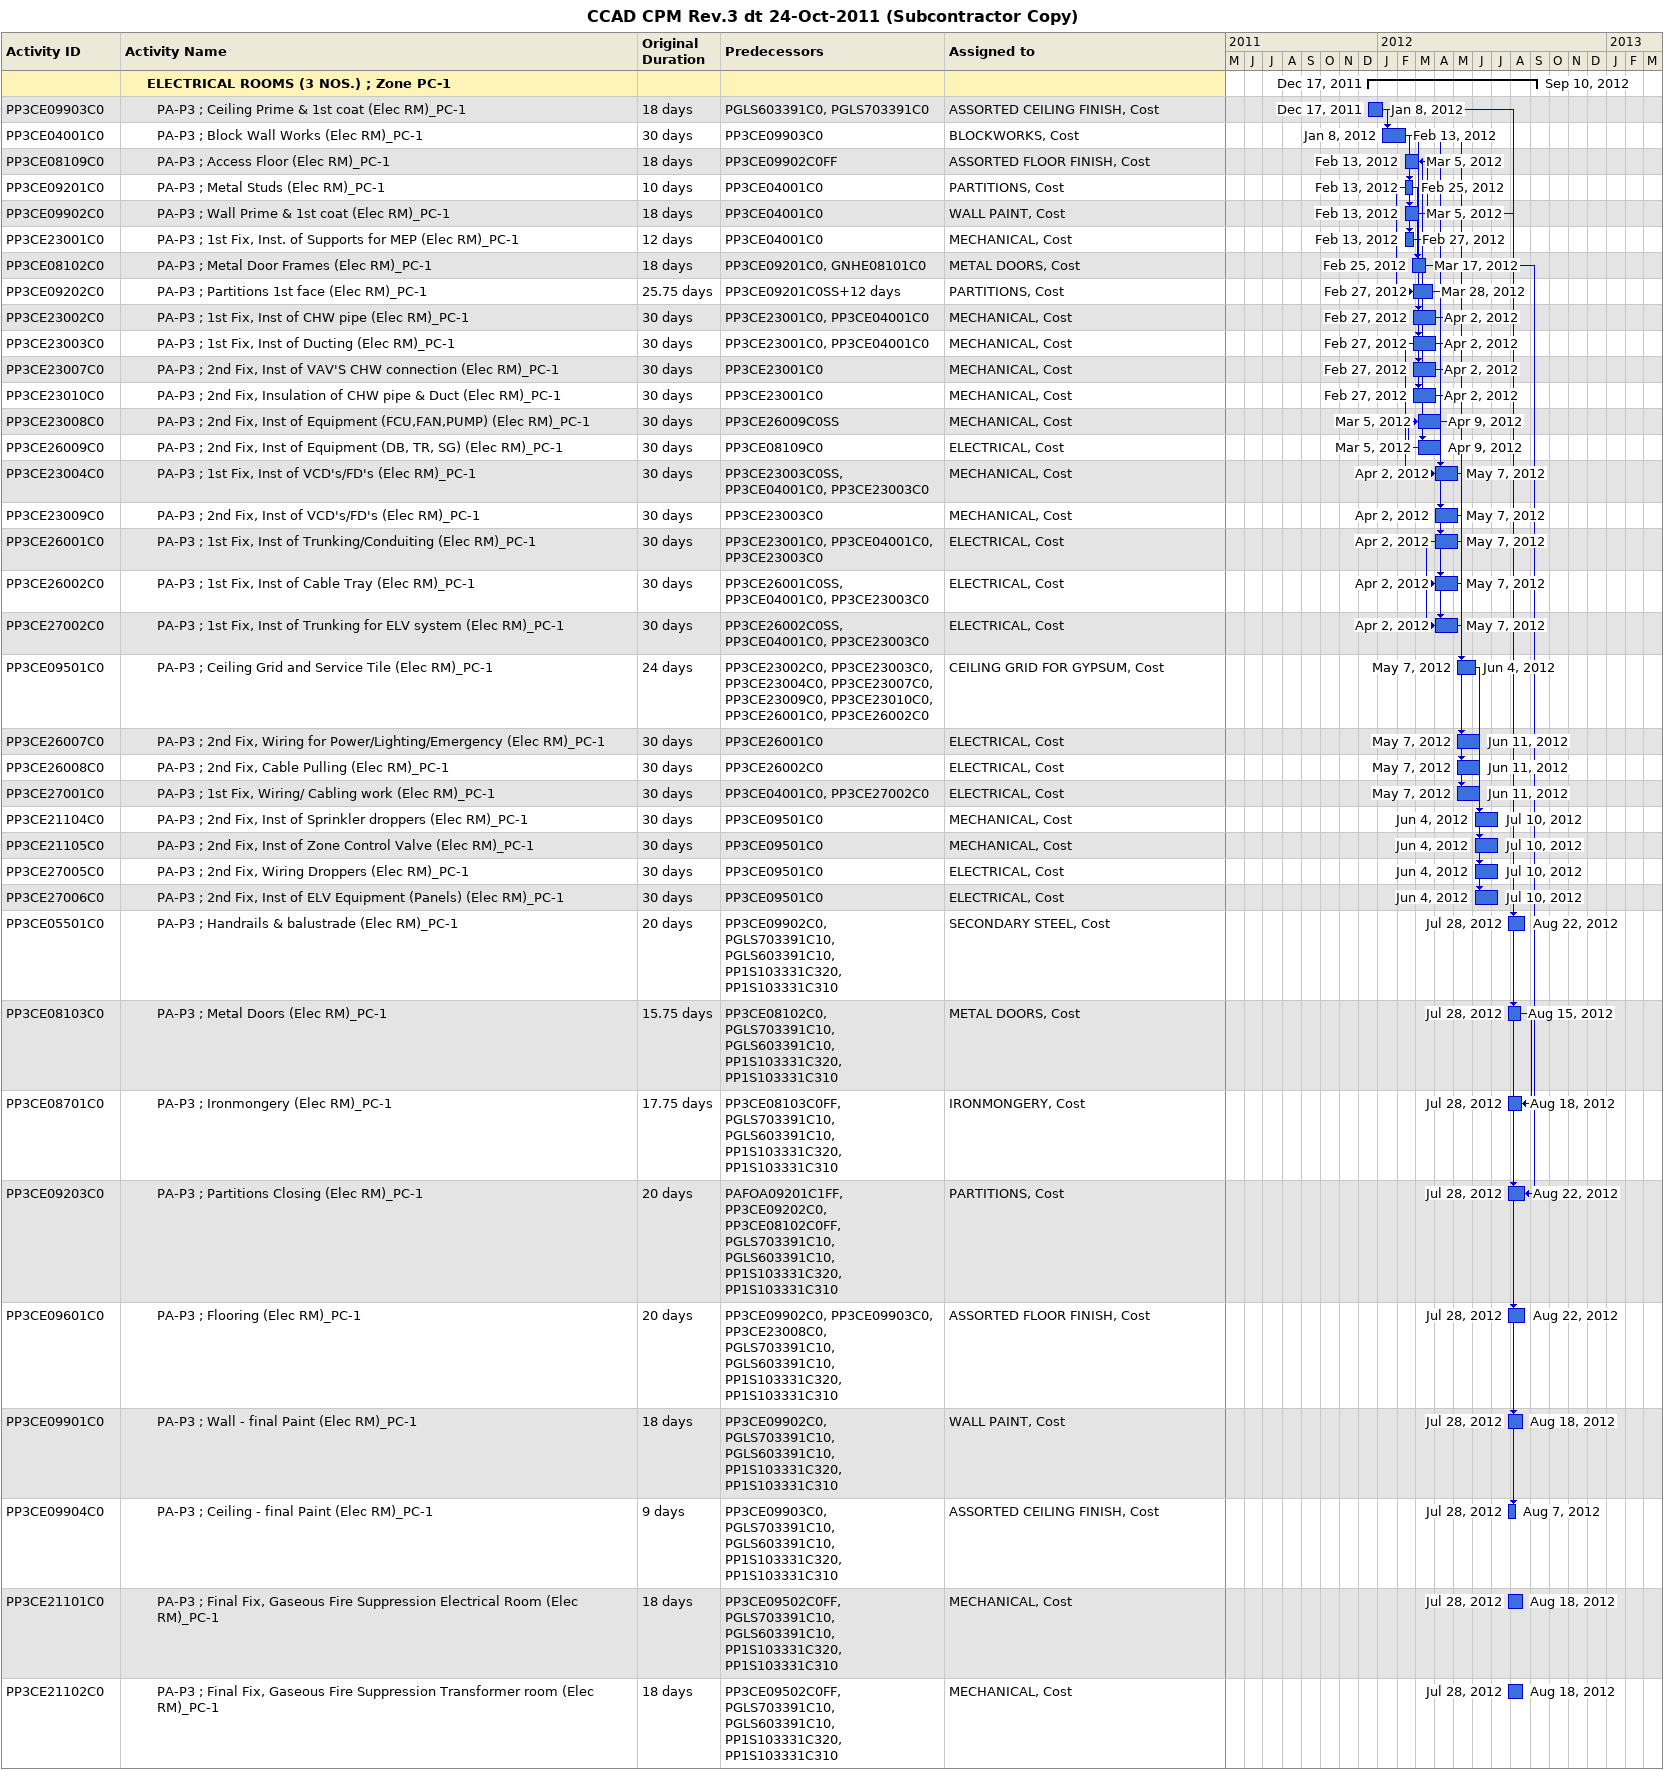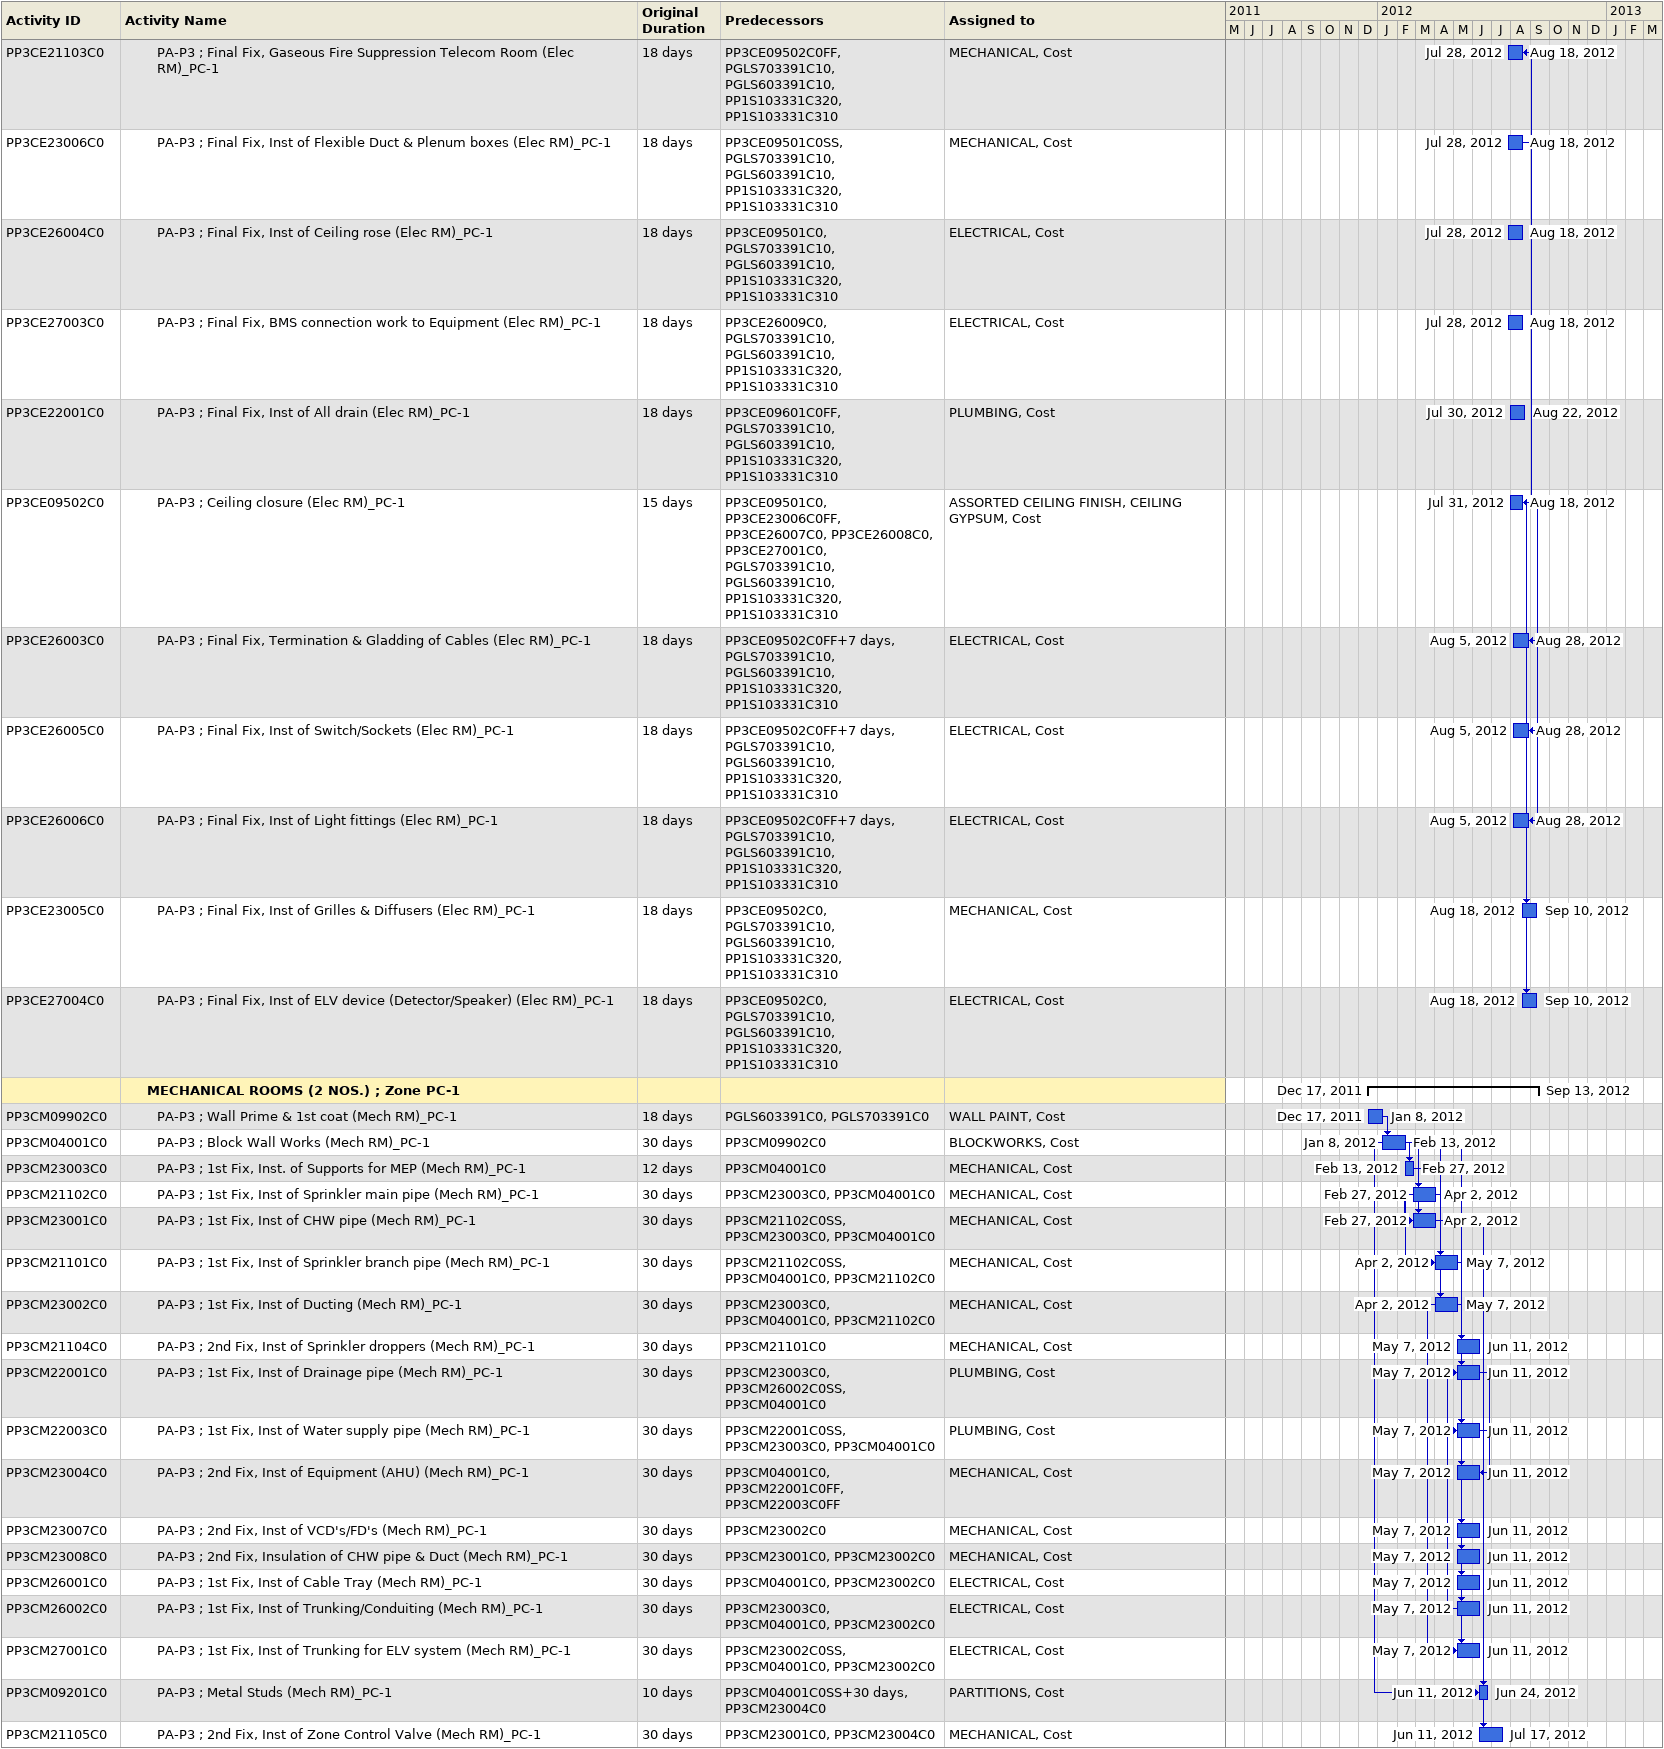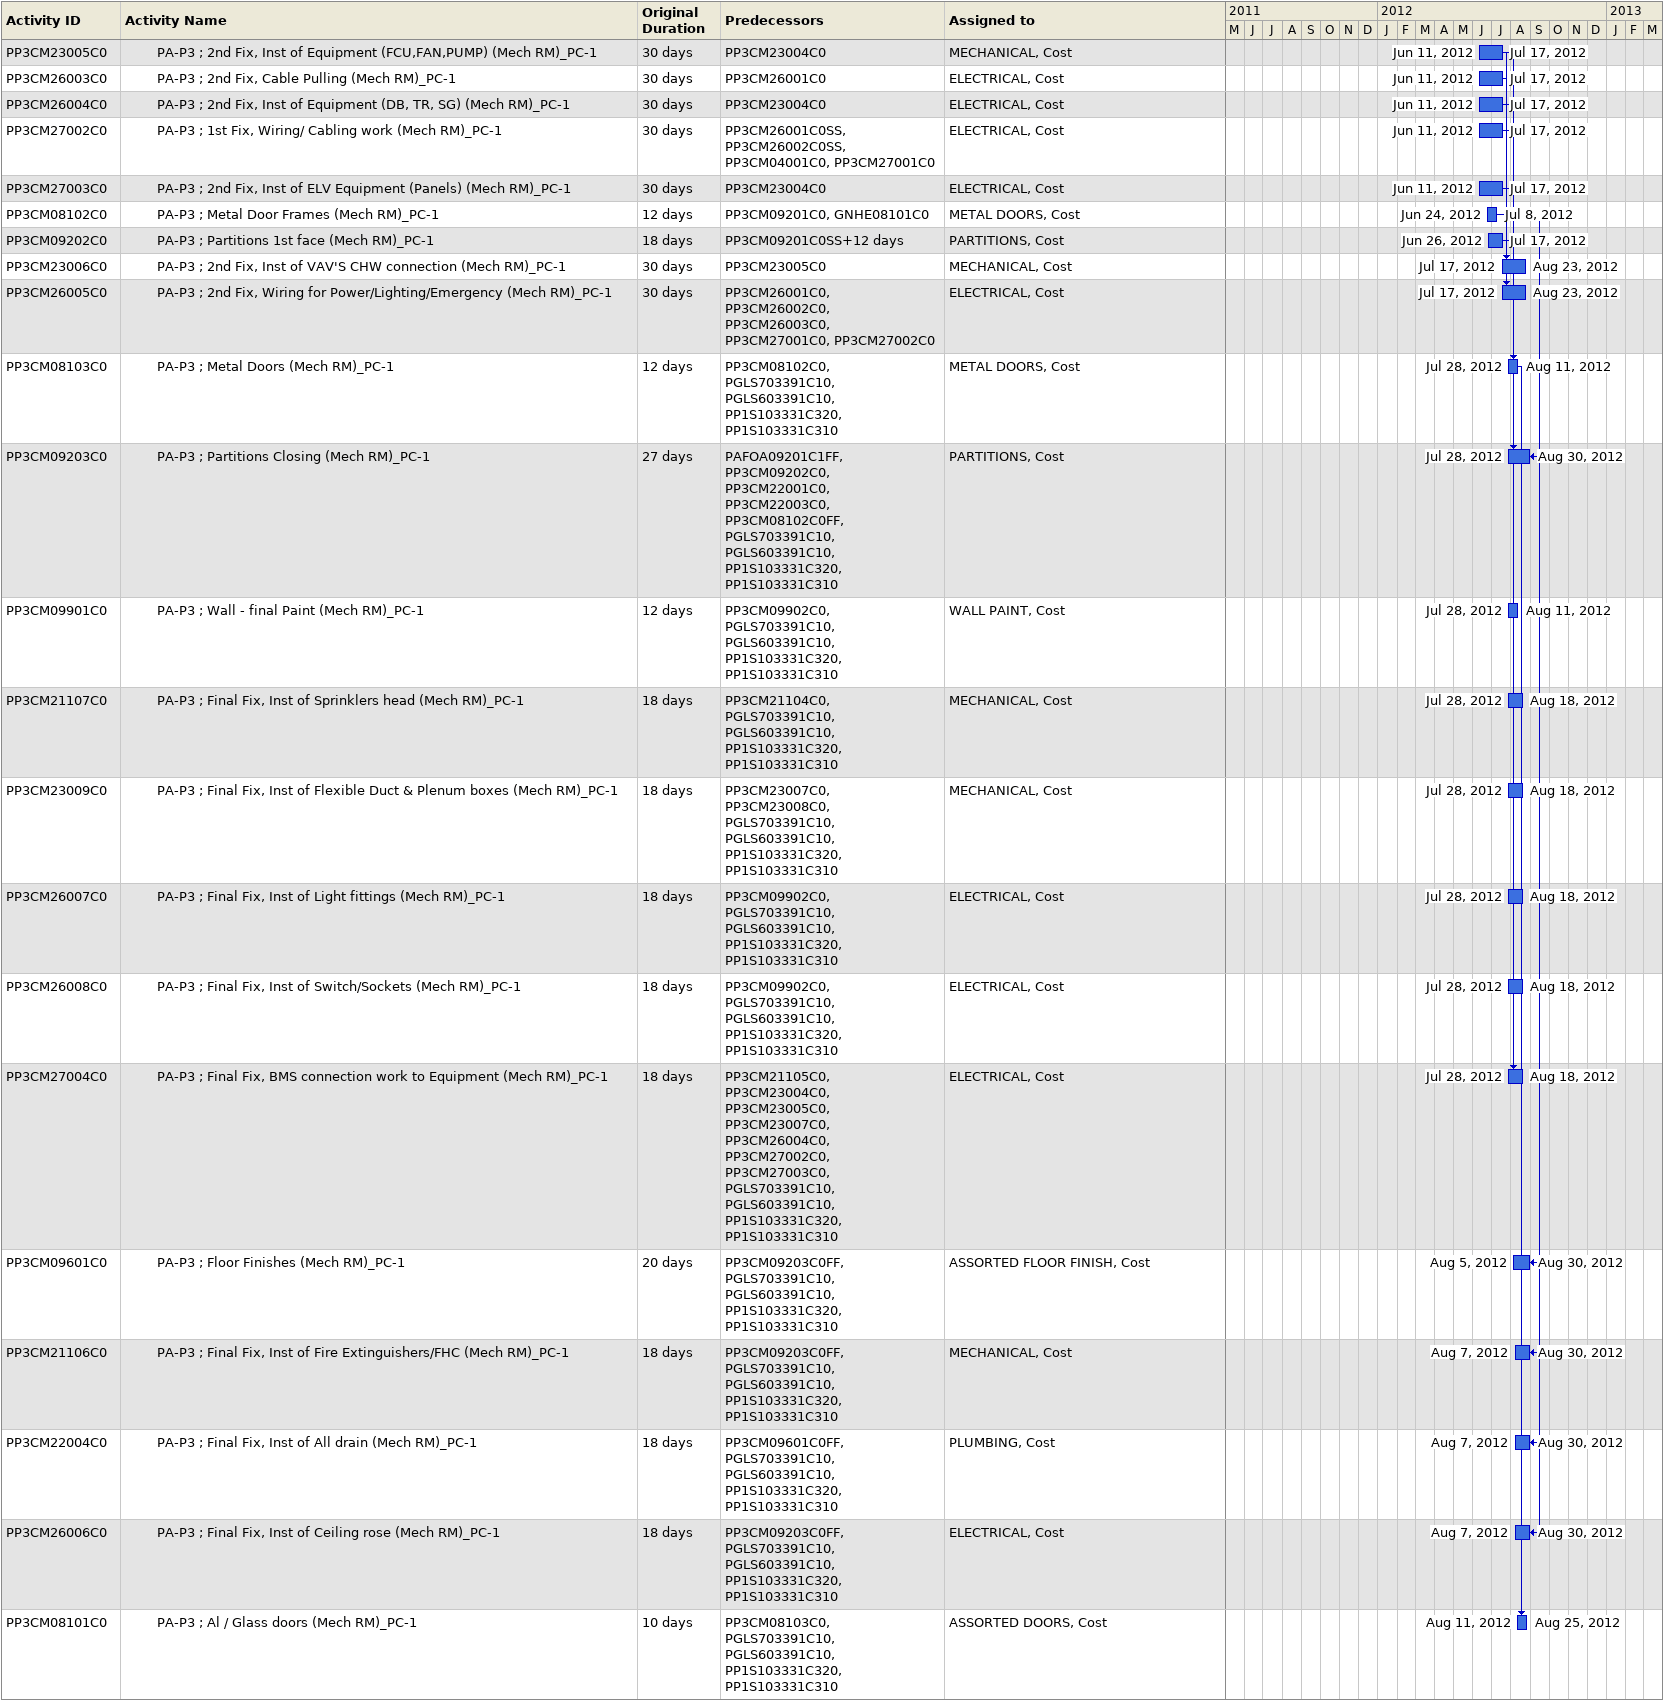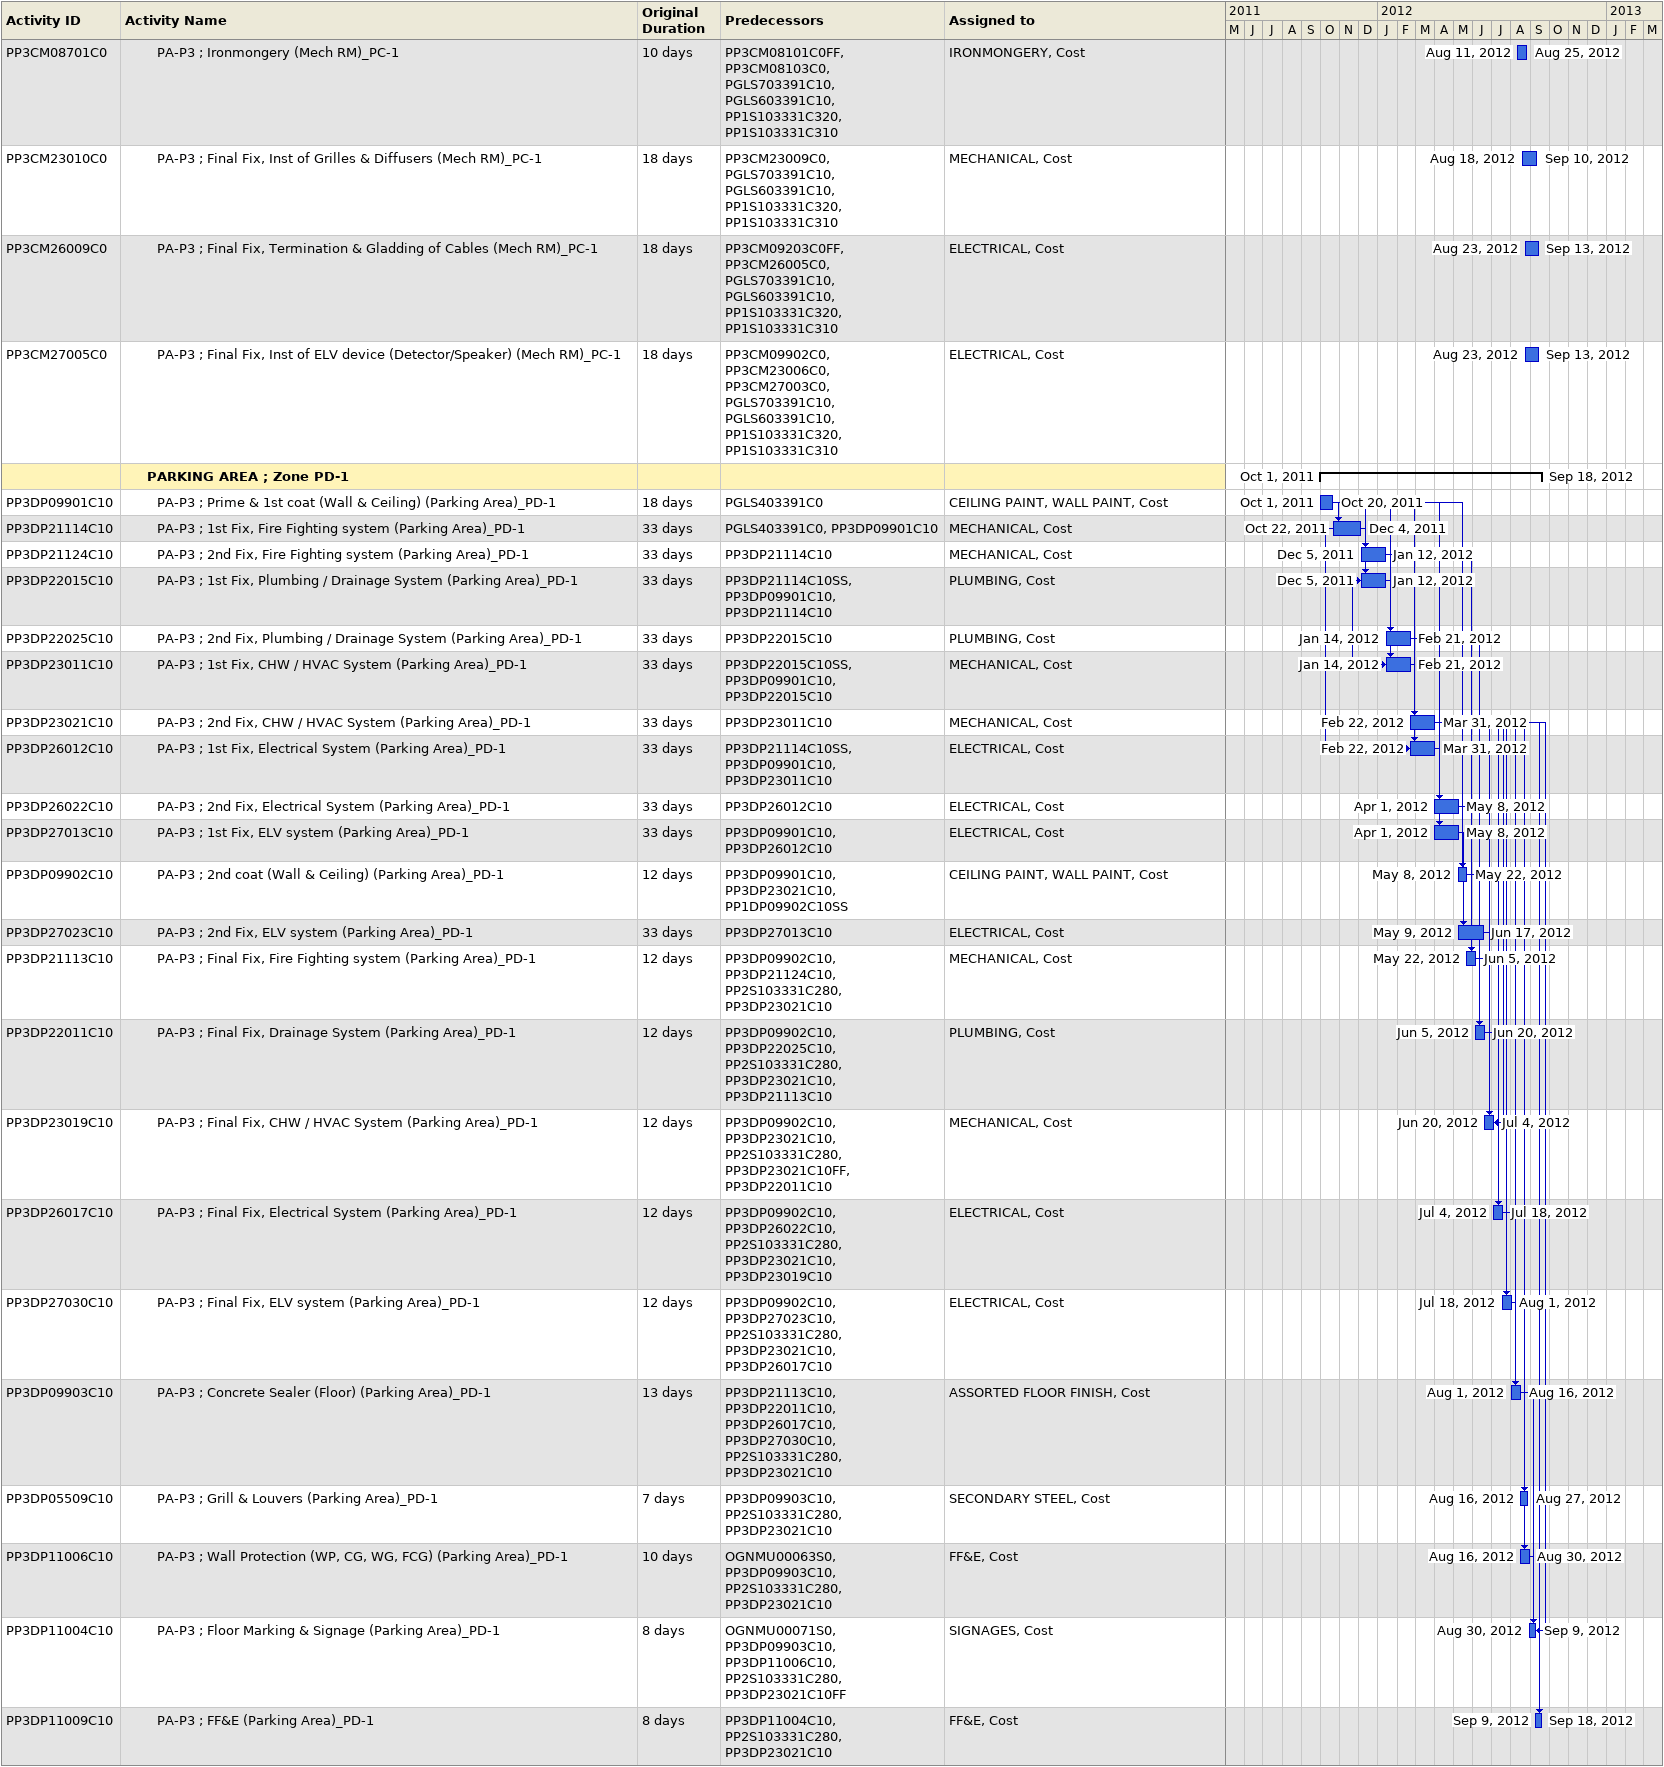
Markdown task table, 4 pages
CCAD CPM Rev.3 dt 24-Oct-2011 (Subcontractor Copy)

| ID | Level | Task | Original duration | Start | Finish | Predecessors | Resources |
|---|---|---|---|---|---|---|---|
|  | 3 | **ELECTRICAL ROOMS (3 NOS.) ; Zone PC-1** |  | 2011-12-17 | 2012-09-10 |  |  |
| PP3CE09903C0 | 4 | PA-P3 ; Ceiling Prime & 1st coat (Elec RM)_PC-1 | 18d | 2011-12-17 | 2012-01-08 | PGLS603391C0, PGLS703391C0 | ASSORTED CEILING FINISH, Cost |
| PP3CE04001C0 | 4 | PA-P3 ; Block Wall Works (Elec RM)_PC-1 | 30d | 2012-01-08 | 2012-02-13 | PP3CE09903C0 | BLOCKWORKS, Cost |
| PP3CE08109C0 | 4 | PA-P3 ; Access Floor (Elec RM)_PC-1 | 18d | 2012-02-13 | 2012-03-05 | PP3CE09902C0FF | ASSORTED FLOOR FINISH, Cost |
| PP3CE09201C0 | 4 | PA-P3 ; Metal Studs (Elec RM)_PC-1 | 10d | 2012-02-13 | 2012-02-25 | PP3CE04001C0 | PARTITIONS, Cost |
| PP3CE09902C0 | 4 | PA-P3 ; Wall Prime & 1st coat (Elec RM)_PC-1 | 18d | 2012-02-13 | 2012-03-05 | PP3CE04001C0 | WALL PAINT, Cost |
| PP3CE23001C0 | 4 | PA-P3 ; 1st Fix, Inst. of Supports for MEP (Elec RM)_PC-1 | 12d | 2012-02-13 | 2012-02-27 | PP3CE04001C0 | MECHANICAL, Cost |
| PP3CE08102C0 | 4 | PA-P3 ; Metal Door Frames (Elec RM)_PC-1 | 18d | 2012-02-25 | 2012-03-17 | PP3CE09201C0, GNHE08101C0 | METAL DOORS, Cost |
| PP3CE09202C0 | 4 | PA-P3 ; Partitions 1st face (Elec RM)_PC-1 | 25.75d | 2012-02-27 | 2012-03-28 | PP3CE09201C0SS+12d | PARTITIONS, Cost |
| PP3CE23002C0 | 4 | PA-P3 ; 1st Fix, Inst of CHW pipe (Elec RM)_PC-1 | 30d | 2012-02-27 | 2012-04-02 | PP3CE23001C0, PP3CE04001C0 | MECHANICAL, Cost |
| PP3CE23003C0 | 4 | PA-P3 ; 1st Fix, Inst of Ducting (Elec RM)_PC-1 | 30d | 2012-02-27 | 2012-04-02 | PP3CE23001C0, PP3CE04001C0 | MECHANICAL, Cost |
| PP3CE23007C0 | 4 | PA-P3 ; 2nd Fix, Inst of VAV'S CHW connection (Elec RM)_PC-1 | 30d | 2012-02-27 | 2012-04-02 | PP3CE23001C0 | MECHANICAL, Cost |
| PP3CE23010C0 | 4 | PA-P3 ; 2nd Fix, Insulation of CHW pipe & Duct (Elec RM)_PC-1 | 30d | 2012-02-27 | 2012-04-02 | PP3CE23001C0 | MECHANICAL, Cost |
| PP3CE23008C0 | 4 | PA-P3 ; 2nd Fix, Inst of Equipment (FCU,FAN,PUMP) (Elec RM)_PC-1 | 30d | 2012-03-05 | 2012-04-09 | PP3CE26009C0SS | MECHANICAL, Cost |
| PP3CE26009C0 | 4 | PA-P3 ; 2nd Fix, Inst of Equipment (DB, TR, SG) (Elec RM)_PC-1 | 30d | 2012-03-05 | 2012-04-09 | PP3CE08109C0 | ELECTRICAL, Cost |
| PP3CE23004C0 | 4 | PA-P3 ; 1st Fix, Inst of VCD's/FD's (Elec RM)_PC-1 | 30d | 2012-04-02 | 2012-05-07 | PP3CE23003C0SS, PP3CE04001C0, PP3CE23003C0 | MECHANICAL, Cost |
| PP3CE23009C0 | 4 | PA-P3 ; 2nd Fix, Inst of VCD's/FD's (Elec RM)_PC-1 | 30d | 2012-04-02 | 2012-05-07 | PP3CE23003C0 | MECHANICAL, Cost |
| PP3CE26001C0 | 4 | PA-P3 ; 1st Fix, Inst of Trunking/Conduiting (Elec RM)_PC-1 | 30d | 2012-04-02 | 2012-05-07 | PP3CE23001C0, PP3CE04001C0, PP3CE23003C0 | ELECTRICAL, Cost |
| PP3CE26002C0 | 4 | PA-P3 ; 1st Fix, Inst of Cable Tray (Elec RM)_PC-1 | 30d | 2012-04-02 | 2012-05-07 | PP3CE26001C0SS, PP3CE04001C0, PP3CE23003C0 | ELECTRICAL, Cost |
| PP3CE27002C0 | 4 | PA-P3 ; 1st Fix, Inst of Trunking for ELV system (Elec RM)_PC-1 | 30d | 2012-04-02 | 2012-05-07 | PP3CE26002C0SS, PP3CE04001C0, PP3CE23003C0 | ELECTRICAL, Cost |
| PP3CE09501C0 | 4 | PA-P3 ; Ceiling Grid and Service Tile (Elec RM)_PC-1 | 24d | 2012-05-07 | 2012-06-04 | PP3CE23002C0, PP3CE23003C0, PP3CE23004C0, PP3CE23007C0, PP3CE23009C0, PP3CE23010C0, PP3CE26001C0, PP3CE26002C0 | CEILING GRID FOR GYPSUM, Cost |
| PP3CE26007C0 | 4 | PA-P3 ; 2nd Fix, Wiring for Power/Lighting/Emergency (Elec RM)_PC-1 | 30d | 2012-05-07 | 2012-06-11 | PP3CE26001C0 | ELECTRICAL, Cost |
| PP3CE26008C0 | 4 | PA-P3 ; 2nd Fix, Cable Pulling (Elec RM)_PC-1 | 30d | 2012-05-07 | 2012-06-11 | PP3CE26002C0 | ELECTRICAL, Cost |
| PP3CE27001C0 | 4 | PA-P3 ; 1st Fix, Wiring/ Cabling work (Elec RM)_PC-1 | 30d | 2012-05-07 | 2012-06-11 | PP3CE04001C0, PP3CE27002C0 | ELECTRICAL, Cost |
| PP3CE21104C0 | 4 | PA-P3 ; 2nd Fix, Inst of Sprinkler droppers (Elec RM)_PC-1 | 30d | 2012-06-04 | 2012-07-10 | PP3CE09501C0 | MECHANICAL, Cost |
| PP3CE21105C0 | 4 | PA-P3 ; 2nd Fix, Inst of Zone Control Valve (Elec RM)_PC-1 | 30d | 2012-06-04 | 2012-07-10 | PP3CE09501C0 | MECHANICAL, Cost |
| PP3CE27005C0 | 4 | PA-P3 ; 2nd Fix, Wiring Droppers (Elec RM)_PC-1 | 30d | 2012-06-04 | 2012-07-10 | PP3CE09501C0 | ELECTRICAL, Cost |
| PP3CE27006C0 | 4 | PA-P3 ; 2nd Fix, Inst of ELV Equipment (Panels) (Elec RM)_PC-1 | 30d | 2012-06-04 | 2012-07-10 | PP3CE09501C0 | ELECTRICAL, Cost |
| PP3CE05501C0 | 4 | PA-P3 ; Handrails & balustrade (Elec RM)_PC-1 | 20d | 2012-07-28 | 2012-08-22 | PP3CE09902C0, PGLS703391C10, PGLS603391C10, PP1S103331C320, PP1S103331C310 | SECONDARY STEEL, Cost |
| PP3CE08103C0 | 4 | PA-P3 ; Metal Doors (Elec RM)_PC-1 | 15.75d | 2012-07-28 | 2012-08-15 | PP3CE08102C0, PGLS703391C10, PGLS603391C10, PP1S103331C320, PP1S103331C310 | METAL DOORS, Cost |
| PP3CE08701C0 | 4 | PA-P3 ; Ironmongery (Elec RM)_PC-1 | 17.75d | 2012-07-28 | 2012-08-18 | PP3CE08103C0FF, PGLS703391C10, PGLS603391C10, PP1S103331C320, PP1S103331C310 | IRONMONGERY, Cost |
| PP3CE09203C0 | 4 | PA-P3 ; Partitions Closing (Elec RM)_PC-1 | 20d | 2012-07-28 | 2012-08-22 | PAFOA09201C1FF, PP3CE09202C0, PP3CE08102C0FF, PGLS703391C10, PGLS603391C10, PP1S103331C320, PP1S103331C310 | PARTITIONS, Cost |
| PP3CE09601C0 | 4 | PA-P3 ; Flooring (Elec RM)_PC-1 | 20d | 2012-07-28 | 2012-08-22 | PP3CE09902C0, PP3CE09903C0, PP3CE23008C0, PGLS703391C10, PGLS603391C10, PP1S103331C320, PP1S103331C310 | ASSORTED FLOOR FINISH, Cost |
| PP3CE09901C0 | 4 | PA-P3 ; Wall - final Paint (Elec RM)_PC-1 | 18d | 2012-07-28 | 2012-08-18 | PP3CE09902C0, PGLS703391C10, PGLS603391C10, PP1S103331C320, PP1S103331C310 | WALL PAINT, Cost |
| PP3CE09904C0 | 4 | PA-P3 ; Ceiling - final Paint (Elec RM)_PC-1 | 9d | 2012-07-28 | 2012-08-07 | PP3CE09903C0, PGLS703391C10, PGLS603391C10, PP1S103331C320, PP1S103331C310 | ASSORTED CEILING FINISH, Cost |
| PP3CE21101C0 | 4 | PA-P3 ; Final Fix, Gaseous Fire Suppression Electrical Room (Elec RM)_PC-1 | 18d | 2012-07-28 | 2012-08-18 | PP3CE09502C0FF, PGLS703391C10, PGLS603391C10, PP1S103331C320, PP1S103331C310 | MECHANICAL, Cost |
| PP3CE21102C0 | 4 | PA-P3 ; Final Fix, Gaseous Fire Suppression Transformer room (Elec RM)_PC-1 | 18d | 2012-07-28 | 2012-08-18 | PP3CE09502C0FF, PGLS703391C10, PGLS603391C10, PP1S103331C320, PP1S103331C310 | MECHANICAL, Cost |
| PP3CE21103C0 | 4 | PA-P3 ; Final Fix, Gaseous Fire Suppression Telecom Room (Elec RM)_PC-1 | 18d | 2012-07-28 | 2012-08-18 | PP3CE09502C0FF, PGLS703391C10, PGLS603391C10, PP1S103331C320, PP1S103331C310 | MECHANICAL, Cost |
| PP3CE23006C0 | 4 | PA-P3 ; Final Fix, Inst of Flexible Duct & Plenum boxes (Elec RM)_PC-1 | 18d | 2012-07-28 | 2012-08-18 | PP3CE09501C0SS, PGLS703391C10, PGLS603391C10, PP1S103331C320, PP1S103331C310 | MECHANICAL, Cost |
| PP3CE26004C0 | 4 | PA-P3 ; Final Fix, Inst of Ceiling rose (Elec RM)_PC-1 | 18d | 2012-07-28 | 2012-08-18 | PP3CE09501C0, PGLS703391C10, PGLS603391C10, PP1S103331C320, PP1S103331C310 | ELECTRICAL, Cost |
| PP3CE27003C0 | 4 | PA-P3 ; Final Fix, BMS connection work to Equipment (Elec RM)_PC-1 | 18d | 2012-07-28 | 2012-08-18 | PP3CE26009C0, PGLS703391C10, PGLS603391C10, PP1S103331C320, PP1S103331C310 | ELECTRICAL, Cost |
| PP3CE22001C0 | 4 | PA-P3 ; Final Fix, Inst of All drain (Elec RM)_PC-1 | 18d | 2012-07-30 | 2012-08-22 | PP3CE09601C0FF, PGLS703391C10, PGLS603391C10, PP1S103331C320, PP1S103331C310 | PLUMBING, Cost |
| PP3CE09502C0 | 4 | PA-P3 ; Ceiling closure (Elec RM)_PC-1 | 15d | 2012-07-31 | 2012-08-18 | PP3CE09501C0, PP3CE23006C0FF, PP3CE26007C0, PP3CE26008C0, PP3CE27001C0, PGLS703391C10, PGLS603391C10, PP1S103331C320, PP1S103331C310 | ASSORTED CEILING FINISH, CEILING GYPSUM, Cost |
| PP3CE26003C0 | 4 | PA-P3 ; Final Fix, Termination & Gladding of Cables (Elec RM)_PC-1 | 18d | 2012-08-05 | 2012-08-28 | PP3CE09502C0FF+7d, PGLS703391C10, PGLS603391C10, PP1S103331C320, PP1S103331C310 | ELECTRICAL, Cost |
| PP3CE26005C0 | 4 | PA-P3 ; Final Fix, Inst of Switch/Sockets (Elec RM)_PC-1 | 18d | 2012-08-05 | 2012-08-28 | PP3CE09502C0FF+7d, PGLS703391C10, PGLS603391C10, PP1S103331C320, PP1S103331C310 | ELECTRICAL, Cost |
| PP3CE26006C0 | 4 | PA-P3 ; Final Fix, Inst of Light fittings (Elec RM)_PC-1 | 18d | 2012-08-05 | 2012-08-28 | PP3CE09502C0FF+7d, PGLS703391C10, PGLS603391C10, PP1S103331C320, PP1S103331C310 | ELECTRICAL, Cost |
| PP3CE23005C0 | 4 | PA-P3 ; Final Fix, Inst of Grilles & Diffusers (Elec RM)_PC-1 | 18d | 2012-08-18 | 2012-09-10 | PP3CE09502C0, PGLS703391C10, PGLS603391C10, PP1S103331C320, PP1S103331C310 | MECHANICAL, Cost |
| PP3CE27004C0 | 4 | PA-P3 ; Final Fix, Inst of ELV device (Detector/Speaker) (Elec RM)_PC-1 | 18d | 2012-08-18 | 2012-09-10 | PP3CE09502C0, PGLS703391C10, PGLS603391C10, PP1S103331C320, PP1S103331C310 | ELECTRICAL, Cost |
|  | 3 | **MECHANICAL ROOMS (2 NOS.) ; Zone PC-1** |  | 2011-12-17 | 2012-09-13 |  |  |
| PP3CM09902C0 | 4 | PA-P3 ; Wall Prime & 1st coat (Mech RM)_PC-1 | 18d | 2011-12-17 | 2012-01-08 | PGLS603391C0, PGLS703391C0 | WALL PAINT, Cost |
| PP3CM04001C0 | 4 | PA-P3 ; Block Wall Works (Mech RM)_PC-1 | 30d | 2012-01-08 | 2012-02-13 | PP3CM09902C0 | BLOCKWORKS, Cost |
| PP3CM23003C0 | 4 | PA-P3 ; 1st Fix, Inst. of Supports for MEP (Mech RM)_PC-1 | 12d | 2012-02-13 | 2012-02-27 | PP3CM04001C0 | MECHANICAL, Cost |
| PP3CM21102C0 | 4 | PA-P3 ; 1st Fix, Inst of Sprinkler main pipe (Mech RM)_PC-1 | 30d | 2012-02-27 | 2012-04-02 | PP3CM23003C0, PP3CM04001C0 | MECHANICAL, Cost |
| PP3CM23001C0 | 4 | PA-P3 ; 1st Fix, Inst of CHW pipe (Mech RM)_PC-1 | 30d | 2012-02-27 | 2012-04-02 | PP3CM21102C0SS, PP3CM23003C0, PP3CM04001C0 | MECHANICAL, Cost |
| PP3CM21101C0 | 4 | PA-P3 ; 1st Fix, Inst of Sprinkler branch pipe (Mech RM)_PC-1 | 30d | 2012-04-02 | 2012-05-07 | PP3CM21102C0SS, PP3CM04001C0, PP3CM21102C0 | MECHANICAL, Cost |
| PP3CM23002C0 | 4 | PA-P3 ; 1st Fix, Inst of Ducting (Mech RM)_PC-1 | 30d | 2012-04-02 | 2012-05-07 | PP3CM23003C0, PP3CM04001C0, PP3CM21102C0 | MECHANICAL, Cost |
| PP3CM21104C0 | 4 | PA-P3 ; 2nd Fix, Inst of Sprinkler droppers (Mech RM)_PC-1 | 30d | 2012-05-07 | 2012-06-11 | PP3CM21101C0 | MECHANICAL, Cost |
| PP3CM22001C0 | 4 | PA-P3 ; 1st Fix, Inst of Drainage pipe (Mech RM)_PC-1 | 30d | 2012-05-07 | 2012-06-11 | PP3CM23003C0, PP3CM26002C0SS, PP3CM04001C0 | PLUMBING, Cost |
| PP3CM22003C0 | 4 | PA-P3 ; 1st Fix, Inst of Water supply pipe (Mech RM)_PC-1 | 30d | 2012-05-07 | 2012-06-11 | PP3CM22001C0SS, PP3CM23003C0, PP3CM04001C0 | PLUMBING, Cost |
| PP3CM23004C0 | 4 | PA-P3 ; 2nd Fix, Inst of Equipment (AHU) (Mech RM)_PC-1 | 30d | 2012-05-07 | 2012-06-11 | PP3CM04001C0, PP3CM22001C0FF, PP3CM22003C0FF | MECHANICAL, Cost |
| PP3CM23007C0 | 4 | PA-P3 ; 2nd Fix, Inst of VCD's/FD's (Mech RM)_PC-1 | 30d | 2012-05-07 | 2012-06-11 | PP3CM23002C0 | MECHANICAL, Cost |
| PP3CM23008C0 | 4 | PA-P3 ; 2nd Fix, Insulation of CHW pipe & Duct (Mech RM)_PC-1 | 30d | 2012-05-07 | 2012-06-11 | PP3CM23001C0, PP3CM23002C0 | MECHANICAL, Cost |
| PP3CM26001C0 | 4 | PA-P3 ; 1st Fix, Inst of Cable Tray (Mech RM)_PC-1 | 30d | 2012-05-07 | 2012-06-11 | PP3CM04001C0, PP3CM23002C0 | ELECTRICAL, Cost |
| PP3CM26002C0 | 4 | PA-P3 ; 1st Fix, Inst of Trunking/Conduiting (Mech RM)_PC-1 | 30d | 2012-05-07 | 2012-06-11 | PP3CM23003C0, PP3CM04001C0, PP3CM23002C0 | ELECTRICAL, Cost |
| PP3CM27001C0 | 4 | PA-P3 ; 1st Fix, Inst of Trunking for ELV system (Mech RM)_PC-1 | 30d | 2012-05-07 | 2012-06-11 | PP3CM23002C0SS, PP3CM04001C0, PP3CM23002C0 | ELECTRICAL, Cost |
| PP3CM09201C0 | 4 | PA-P3 ; Metal Studs (Mech RM)_PC-1 | 10d | 2012-06-11 | 2012-06-24 | PP3CM04001C0SS+30d, PP3CM23004C0 | PARTITIONS, Cost |
| PP3CM21105C0 | 4 | PA-P3 ; 2nd Fix, Inst of Zone Control Valve (Mech RM)_PC-1 | 30d | 2012-06-11 | 2012-07-17 | PP3CM23001C0, PP3CM23004C0 | MECHANICAL, Cost |
| PP3CM23005C0 | 4 | PA-P3 ; 2nd Fix, Inst of Equipment (FCU,FAN,PUMP) (Mech RM)_PC-1 | 30d | 2012-06-11 | 2012-07-17 | PP3CM23004C0 | MECHANICAL, Cost |
| PP3CM26003C0 | 4 | PA-P3 ; 2nd Fix, Cable Pulling (Mech RM)_PC-1 | 30d | 2012-06-11 | 2012-07-17 | PP3CM26001C0 | ELECTRICAL, Cost |
| PP3CM26004C0 | 4 | PA-P3 ; 2nd Fix, Inst of Equipment (DB, TR, SG) (Mech RM)_PC-1 | 30d | 2012-06-11 | 2012-07-17 | PP3CM23004C0 | ELECTRICAL, Cost |
| PP3CM27002C0 | 4 | PA-P3 ; 1st Fix, Wiring/ Cabling work (Mech RM)_PC-1 | 30d | 2012-06-11 | 2012-07-17 | PP3CM26001C0SS, PP3CM26002C0SS, PP3CM04001C0, PP3CM27001C0 | ELECTRICAL, Cost |
| PP3CM27003C0 | 4 | PA-P3 ; 2nd Fix, Inst of ELV Equipment (Panels) (Mech RM)_PC-1 | 30d | 2012-06-11 | 2012-07-17 | PP3CM23004C0 | ELECTRICAL, Cost |
| PP3CM08102C0 | 4 | PA-P3 ; Metal Door Frames (Mech RM)_PC-1 | 12d | 2012-06-24 | 2012-07-08 | PP3CM09201C0, GNHE08101C0 | METAL DOORS, Cost |
| PP3CM09202C0 | 4 | PA-P3 ; Partitions 1st face (Mech RM)_PC-1 | 18d | 2012-06-26 | 2012-07-17 | PP3CM09201C0SS+12d | PARTITIONS, Cost |
| PP3CM23006C0 | 4 | PA-P3 ; 2nd Fix, Inst of VAV'S CHW connection (Mech RM)_PC-1 | 30d | 2012-07-17 | 2012-08-23 | PP3CM23005C0 | MECHANICAL, Cost |
| PP3CM26005C0 | 4 | PA-P3 ; 2nd Fix, Wiring for Power/Lighting/Emergency (Mech RM)_PC-1 | 30d | 2012-07-17 | 2012-08-23 | PP3CM26001C0, PP3CM26002C0, PP3CM26003C0, PP3CM27001C0, PP3CM27002C0 | ELECTRICAL, Cost |
| PP3CM08103C0 | 4 | PA-P3 ; Metal Doors (Mech RM)_PC-1 | 12d | 2012-07-28 | 2012-08-11 | PP3CM08102C0, PGLS703391C10, PGLS603391C10, PP1S103331C320, PP1S103331C310 | METAL DOORS, Cost |
| PP3CM09203C0 | 4 | PA-P3 ; Partitions Closing (Mech RM)_PC-1 | 27d | 2012-07-28 | 2012-08-30 | PAFOA09201C1FF, PP3CM09202C0, PP3CM22001C0, PP3CM22003C0, PP3CM08102C0FF, PGLS703391C10, PGLS603391C10, PP1S103331C320, PP1S103331C310 | PARTITIONS, Cost |
| PP3CM09901C0 | 4 | PA-P3 ; Wall - final Paint (Mech RM)_PC-1 | 12d | 2012-07-28 | 2012-08-11 | PP3CM09902C0, PGLS703391C10, PGLS603391C10, PP1S103331C320, PP1S103331C310 | WALL PAINT, Cost |
| PP3CM21107C0 | 4 | PA-P3 ; Final Fix, Inst of Sprinklers head (Mech RM)_PC-1 | 18d | 2012-07-28 | 2012-08-18 | PP3CM21104C0, PGLS703391C10, PGLS603391C10, PP1S103331C320, PP1S103331C310 | MECHANICAL, Cost |
| PP3CM23009C0 | 4 | PA-P3 ; Final Fix, Inst of Flexible Duct & Plenum boxes (Mech RM)_PC-1 | 18d | 2012-07-28 | 2012-08-18 | PP3CM23007C0, PP3CM23008C0, PGLS703391C10, PGLS603391C10, PP1S103331C320, PP1S103331C310 | MECHANICAL, Cost |
| PP3CM26007C0 | 4 | PA-P3 ; Final Fix, Inst of Light fittings (Mech RM)_PC-1 | 18d | 2012-07-28 | 2012-08-18 | PP3CM09902C0, PGLS703391C10, PGLS603391C10, PP1S103331C320, PP1S103331C310 | ELECTRICAL, Cost |
| PP3CM26008C0 | 4 | PA-P3 ; Final Fix, Inst of Switch/Sockets (Mech RM)_PC-1 | 18d | 2012-07-28 | 2012-08-18 | PP3CM09902C0, PGLS703391C10, PGLS603391C10, PP1S103331C320, PP1S103331C310 | ELECTRICAL, Cost |
| PP3CM27004C0 | 4 | PA-P3 ; Final Fix, BMS connection work to Equipment (Mech RM)_PC-1 | 18d | 2012-07-28 | 2012-08-18 | PP3CM21105C0, PP3CM23004C0, PP3CM23005C0, PP3CM23007C0, PP3CM26004C0, PP3CM27002C0, PP3CM27003C0, PGLS703391C10, PGLS603391C10, PP1S103331C320, PP1S103331C310 | ELECTRICAL, Cost |
| PP3CM09601C0 | 4 | PA-P3 ; Floor Finishes (Mech RM)_PC-1 | 20d | 2012-08-05 | 2012-08-30 | PP3CM09203C0FF, PGLS703391C10, PGLS603391C10, PP1S103331C320, PP1S103331C310 | ASSORTED FLOOR FINISH, Cost |
| PP3CM21106C0 | 4 | PA-P3 ; Final Fix, Inst of Fire Extinguishers/FHC (Mech RM)_PC-1 | 18d | 2012-08-07 | 2012-08-30 | PP3CM09203C0FF, PGLS703391C10, PGLS603391C10, PP1S103331C320, PP1S103331C310 | MECHANICAL, Cost |
| PP3CM22004C0 | 4 | PA-P3 ; Final Fix, Inst of All drain (Mech RM)_PC-1 | 18d | 2012-08-07 | 2012-08-30 | PP3CM09601C0FF, PGLS703391C10, PGLS603391C10, PP1S103331C320, PP1S103331C310 | PLUMBING, Cost |
| PP3CM26006C0 | 4 | PA-P3 ; Final Fix, Inst of Ceiling rose (Mech RM)_PC-1 | 18d | 2012-08-07 | 2012-08-30 | PP3CM09203C0FF, PGLS703391C10, PGLS603391C10, PP1S103331C320, PP1S103331C310 | ELECTRICAL, Cost |
| PP3CM08101C0 | 4 | PA-P3 ; Al / Glass doors (Mech RM)_PC-1 | 10d | 2012-08-11 | 2012-08-25 | PP3CM08103C0, PGLS703391C10, PGLS603391C10, PP1S103331C320, PP1S103331C310 | ASSORTED DOORS, Cost |
| PP3CM08701C0 | 4 | PA-P3 ; Ironmongery (Mech RM)_PC-1 | 10d | 2012-08-11 | 2012-08-25 | PP3CM08101C0FF, PP3CM08103C0, PGLS703391C10, PGLS603391C10, PP1S103331C320, PP1S103331C310 | IRONMONGERY, Cost |
| PP3CM23010C0 | 4 | PA-P3 ; Final Fix, Inst of Grilles & Diffusers (Mech RM)_PC-1 | 18d | 2012-08-18 | 2012-09-10 | PP3CM23009C0, PGLS703391C10, PGLS603391C10, PP1S103331C320, PP1S103331C310 | MECHANICAL, Cost |
| PP3CM26009C0 | 4 | PA-P3 ; Final Fix, Termination & Gladding of Cables (Mech RM)_PC-1 | 18d | 2012-08-23 | 2012-09-13 | PP3CM09203C0FF, PP3CM26005C0, PGLS703391C10, PGLS603391C10, PP1S103331C320, PP1S103331C310 | ELECTRICAL, Cost |
| PP3CM27005C0 | 4 | PA-P3 ; Final Fix, Inst of ELV device (Detector/Speaker) (Mech RM)_PC-1 | 18d | 2012-08-23 | 2012-09-13 | PP3CM09902C0, PP3CM23006C0, PP3CM27003C0, PGLS703391C10, PGLS603391C10, PP1S103331C320, PP1S103331C310 | ELECTRICAL, Cost |
|  | 3 | **PARKING AREA ; Zone PD-1** |  | 2011-10-01 | 2012-09-18 |  |  |
| PP3DP09901C10 | 4 | PA-P3 ; Prime & 1st coat (Wall & Ceiling) (Parking Area)_PD-1 | 18d | 2011-10-01 | 2011-10-20 | PGLS403391C0 | CEILING PAINT, WALL PAINT, Cost |
| PP3DP21114C10 | 4 | PA-P3 ; 1st Fix, Fire Fighting system (Parking Area)_PD-1 | 33d | 2011-10-22 | 2011-12-04 | PGLS403391C0, PP3DP09901C10 | MECHANICAL, Cost |
| PP3DP21124C10 | 4 | PA-P3 ; 2nd Fix, Fire Fighting system (Parking Area)_PD-1 | 33d | 2011-12-05 | 2012-01-12 | PP3DP21114C10 | MECHANICAL, Cost |
| PP3DP22015C10 | 4 | PA-P3 ; 1st Fix, Plumbing / Drainage System (Parking Area)_PD-1 | 33d | 2011-12-05 | 2012-01-12 | PP3DP21114C10SS, PP3DP09901C10, PP3DP21114C10 | PLUMBING, Cost |
| PP3DP22025C10 | 4 | PA-P3 ; 2nd Fix, Plumbing / Drainage System (Parking Area)_PD-1 | 33d | 2012-01-14 | 2012-02-21 | PP3DP22015C10 | PLUMBING, Cost |
| PP3DP23011C10 | 4 | PA-P3 ; 1st Fix, CHW / HVAC System (Parking Area)_PD-1 | 33d | 2012-01-14 | 2012-02-21 | PP3DP22015C10SS, PP3DP09901C10, PP3DP22015C10 | MECHANICAL, Cost |
| PP3DP23021C10 | 4 | PA-P3 ; 2nd Fix, CHW / HVAC System (Parking Area)_PD-1 | 33d | 2012-02-22 | 2012-03-31 | PP3DP23011C10 | MECHANICAL, Cost |
| PP3DP26012C10 | 4 | PA-P3 ; 1st Fix, Electrical System (Parking Area)_PD-1 | 33d | 2012-02-22 | 2012-03-31 | PP3DP21114C10SS, PP3DP09901C10, PP3DP23011C10 | ELECTRICAL, Cost |
| PP3DP26022C10 | 4 | PA-P3 ; 2nd Fix, Electrical System (Parking Area)_PD-1 | 33d | 2012-04-01 | 2012-05-08 | PP3DP26012C10 | ELECTRICAL, Cost |
| PP3DP27013C10 | 4 | PA-P3 ; 1st Fix, ELV system (Parking Area)_PD-1 | 33d | 2012-04-01 | 2012-05-08 | PP3DP09901C10, PP3DP26012C10 | ELECTRICAL, Cost |
| PP3DP09902C10 | 4 | PA-P3 ; 2nd coat (Wall & Ceiling) (Parking Area)_PD-1 | 12d | 2012-05-08 | 2012-05-22 | PP3DP09901C10, PP3DP23021C10, PP1DP09902C10SS | CEILING PAINT, WALL PAINT, Cost |
| PP3DP27023C10 | 4 | PA-P3 ; 2nd Fix, ELV system (Parking Area)_PD-1 | 33d | 2012-05-09 | 2012-06-17 | PP3DP27013C10 | ELECTRICAL, Cost |
| PP3DP21113C10 | 4 | PA-P3 ; Final Fix, Fire Fighting system (Parking Area)_PD-1 | 12d | 2012-05-22 | 2012-06-05 | PP3DP09902C10, PP3DP21124C10, PP2S103331C280, PP3DP23021C10 | MECHANICAL, Cost |
| PP3DP22011C10 | 4 | PA-P3 ; Final Fix, Drainage System (Parking Area)_PD-1 | 12d | 2012-06-05 | 2012-06-20 | PP3DP09902C10, PP3DP22025C10, PP2S103331C280, PP3DP23021C10, PP3DP21113C10 | PLUMBING, Cost |
| PP3DP23019C10 | 4 | PA-P3 ; Final Fix, CHW / HVAC System (Parking Area)_PD-1 | 12d | 2012-06-20 | 2012-07-04 | PP3DP09902C10, PP3DP23021C10, PP2S103331C280, PP3DP23021C10FF, PP3DP22011C10 | MECHANICAL, Cost |
| PP3DP26017C10 | 4 | PA-P3 ; Final Fix, Electrical System (Parking Area)_PD-1 | 12d | 2012-07-04 | 2012-07-18 | PP3DP09902C10, PP3DP26022C10, PP2S103331C280, PP3DP23021C10, PP3DP23019C10 | ELECTRICAL, Cost |
| PP3DP27030C10 | 4 | PA-P3 ; Final Fix, ELV system (Parking Area)_PD-1 | 12d | 2012-07-18 | 2012-08-01 | PP3DP09902C10, PP3DP27023C10, PP2S103331C280, PP3DP23021C10, PP3DP26017C10 | ELECTRICAL, Cost |
| PP3DP09903C10 | 4 | PA-P3 ; Concrete Sealer (Floor) (Parking Area)_PD-1 | 13d | 2012-08-01 | 2012-08-16 | PP3DP21113C10, PP3DP22011C10, PP3DP26017C10, PP3DP27030C10, PP2S103331C280, PP3DP23021C10 | ASSORTED FLOOR FINISH, Cost |
| PP3DP05509C10 | 4 | PA-P3 ; Grill & Louvers (Parking Area)_PD-1 | 7d | 2012-08-16 | 2012-08-27 | PP3DP09903C10, PP2S103331C280, PP3DP23021C10 | SECONDARY STEEL, Cost |
| PP3DP11006C10 | 4 | PA-P3 ; Wall Protection (WP, CG, WG, FCG) (Parking Area)_PD-1 | 10d | 2012-08-16 | 2012-08-30 | OGNMU00063S0, PP3DP09903C10, PP2S103331C280, PP3DP23021C10 | FF&E, Cost |
| PP3DP11004C10 | 4 | PA-P3 ; Floor Marking & Signage (Parking Area)_PD-1 | 8d | 2012-08-30 | 2012-09-09 | OGNMU00071S0, PP3DP09903C10, PP3DP11006C10, PP2S103331C280, PP3DP23021C10FF | SIGNAGES, Cost |
| PP3DP11009C10 | 4 | PA-P3 ; FF&E (Parking Area)_PD-1 | 8d | 2012-09-09 | 2012-09-18 | PP3DP11004C10, PP2S103331C280, PP3DP23021C10 | FF&E, Cost |
